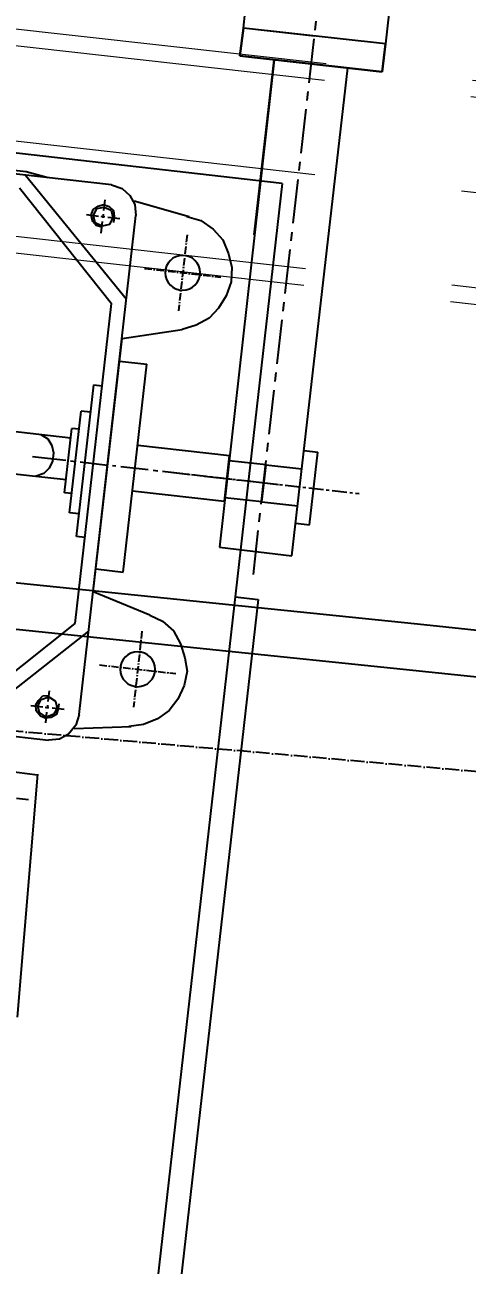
# Model space of a CAD drawing. Header units: millimetres. Extents: x -243837 to -5443, y 40 to 285140.
# Drawn here: x -117138.8 to -117043.4, y 110932.2 to 111199.6 of the extents above; entities that cross this region are included whole.
import ezdxf

# ---------------------------------------------------------------- set-up
doc = ezdxf.new("R2010")
doc.units = ezdxf.units.MM
for name, pattern in [('10326142$0$ELKABZEM', [4.001, 3, -0.5, 0.001, -0.5]), ('CENTER', [50.8, 31.75, -6.35, 6.35, -6.35]), ('PHANTOM', [63.5, 31.75, -6.35, 6.35, -6.35, 6.35, -6.35])]:
    doc.linetypes.add(name, pattern=pattern)
doc.layers.add('0-45-GRID MARKS', color=6, linetype='Continuous')
doc.layers.add('PHANTAM', color=21, linetype='PHANTOM', lineweight=0)
doc.layers.add('R-OBJECT', color=2, linetype='Continuous', lineweight=20)
doc.styles.add('KA', font='romans.shx', dxfattribs={"width": 0.7})
doc.dimstyles.new('rakesh', dxfattribs={"dimscale": 160, "dimtxt": 2.5, "dimasz": 1, "dimexe": 0.8, "dimexo": 0.8, "dimgap": 1, "dimtad": 1, "dimdec": 0, "dimzin": 0, "dimdsep": 46, "dimtxsty": 'KA', "dimblk": 'OBLIQUE', "dimcen": 1.5, "dimclrd": 1, "dimclre": 1, "dimclrt": 2, "dimadec": 0, "dimazin": 0, "dimtfac": 1, "dimtdec": 0, "dimtmove": 0, "dimatfit": 2, "dimfxl": 0, "dimtolj": 1, "dimtzin": 0, "dimlwd": -1, "dimlwe": -1, "dimarcsym": 1})

# ---------------------------------------------------------------- blocks, each defined once
blk = doc.blocks.new('_Oblique')
at = {"color": 0, "linetype": 'ByBlock', "lineweight": -2}
blk.add_line((-0.5, -0.5), (0.5, 0.5), dxfattribs=at)
blk = doc.blocks.new('*D224')
at = {"layer": 'DEFPOINTS', "color": 0, "ltscale": 10, "transparency": 16777216}
for p in [(-106760.16, 129714.92), (-190510.55, 125814.78, -169.38), (-106760.16, 110177.28)]:
    blk.add_point(p, dxfattribs=at)
at = {"layer": 'R-OBJECT', "color": 1, "ltscale": 10, "transparency": 16777216}
for p, q in [((-190510.55, 125942.78), (-190510.55, 129906.92)), ((-106760.16, 110305.28), (-106760.16, 129906.92)), ((-190510.55, 129714.92), (-106760.16, 129714.92))]:
    blk.add_line(p, q, dxfattribs=at)
at = {"layer": 'R-OBJECT', "color": 1, "ltscale": 10, "transparency": 16777216, "xscale": 160, "yscale": 160, "zscale": 160, "rotation": 180}
blk.add_blockref('_Oblique', (-190510.55, 129714.92), dxfattribs=at)
at = {"layer": 'R-OBJECT', "color": 1, "ltscale": 10, "transparency": 16777216, "xscale": 160, "yscale": 160, "zscale": 160}
blk.add_blockref('_Oblique', (-106760.16, 129714.92), dxfattribs=at)
at = {"layer": 'R-OBJECT', "color": 2, "ltscale": 10, "transparency": 16777216, "insert": (-148635.36, 130179.68), "char_height": 400, "attachment_point": 5, "style": 'KA'}
blk.add_mtext('\\A1;83750 (HORIZONTAL PULLEY CRS.)', dxfattribs=at)
blk = doc.blocks.new('A$C1B806FF8')
at = {"layer": 'PHANTAM', "ltscale": 5}
for p, q in [((-4342.63, 1520.11, 0), (-8703.53, 2009.06, 0)), ((-4342.99, 1516.53, 0), (-8703.97, 2005.49, 0)), ((-4345.01, 1496.23, 0), (-8706.5, 1985.25, 0)), ((-4347.03, 1475.93, 0), (-8709.03, 1965, 0)), ((-4347.38, 1472.35, 0), (-8709.47, 1961.43, 0))]:
    blk.add_line(p, q, dxfattribs=at)
blk = doc.blocks.new('A$C19EB56C8')
at = {"color": 0}
for p, q in [((0.77, 43.01), (0.77, 160.11)), ((121.25, 160.11), (121.25, 43.01)), ((0, 141.45), (0, 61.66)), ((0, 61.66), (0.77, 56.74)), ((0.77, 61.66), (24.87, 37.05)), ((3.63, 62.69), (26.16, 40.16)), ((118.14, 62.69), (95.6, 40.16)), ((121.25, 61.66), (96.89, 37.05)), ((129.02, 44.56), (128.76, 60.37)), ((55.96, 58.81), (55.96, 45.59)), ((65.02, 58.81), (65.02, 45.59)), ((55.96, 52.07), (56.74, 50.52)), ((64.25, 50.52), (65.02, 52.07)), ((56.74, 50.52), (58.03, 49.48)), ((58.03, 49.48), (59.59, 48.96)), ((59.59, 48.96), (61.4, 48.96)), ((61.4, 48.96), (62.96, 49.48)), ((62.96, 49.48), (64.25, 50.52)), ((6.47, 46.37), (5.7, 45.34)), ((6.22, 45.59), (5.7, 44.04)), ((7.77, 46.11), (6.22, 45.59)), ((7.77, 46.63), (6.47, 46.37)), ((9.06, 46.11), (7.77, 46.63)), ((9.33, 45.59), (7.77, 46.11)), ((9.84, 45.34), (9.06, 46.11)), ((9.84, 44.04), (9.33, 45.59)), ((67.88, 45.59), (53.89, 45.59)), ((53.89, 44.04), (53.89, 45.59)), ((67.88, 44.04), (67.88, 45.59)), ((112.96, 46.11), (111.92, 45.34)), ((112.7, 45.59), (111.92, 44.04)), ((114.25, 46.11), (112.7, 45.59)), ((113.99, 46.63), (112.96, 46.11)), ((115.29, 46.37), (113.99, 46.63)), ((115.55, 45.59), (114.25, 46.11)), ((116.33, 45.34), (115.29, 46.37)), ((116.33, 44.04), (115.55, 45.59)), ((0.77, 43.01), (1.29, 40.67)), ((5.7, 45.34), (5.18, 44.3)), ((5.18, 44.3), (5.44, 43.01)), ((5.44, 43.01), (6.22, 41.97)), ((5.7, 44.04), (6.22, 42.49)), ((9.33, 42.49), (9.84, 44.04)), ((10.1, 44.04), (9.84, 45.34)), ((72.02, 44.04), (50, 44.04)), ((50, 41.97), (50, 44.04)), ((72.02, 41.97), (72.02, 44.04)), ((111.92, 45.34), (111.66, 44.04)), ((111.92, 44.04), (112.7, 42.49)), ((115.55, 42.49), (116.33, 44.04)), ((115.55, 41.97), (116.33, 43.01)), ((116.59, 44.3), (116.33, 45.34)), ((116.33, 43.01), (116.59, 44.3)), ((120.73, 40.67), (121.25, 43.01)), ((128.76, 44.56), (181.35, 43.01)), ((1.29, 40.67), (2.59, 38.86)), ((6.22, 42.49), (7.77, 41.97)), ((6.22, 41.97), (7.51, 41.71)), ((7.51, 41.71), (8.81, 41.71)), ((7.77, 41.97), (9.33, 42.49)), ((95.6, 40.16), (26.16, 40.16)), ((44.04, 41.97), (44.04, 40.16)), ((76.95, 41.97), (44.04, 41.97)), ((76.95, 40.16), (76.95, 41.97)), ((112.7, 42.49), (114.25, 41.97)), ((113.21, 41.71), (114.25, 41.71)), ((114.25, 41.97), (115.55, 42.49)), ((114.25, 41.71), (115.55, 41.97)), ((119.43, 38.86), (120.73, 40.67)), ((2.59, 38.86), (4.4, 37.57)), ((3.63, 37.82), (5.7, 25.65)), ((4.4, 37.57), (6.73, 37.05)), ((115.03, 37.05), (117.36, 37.57)), ((118.14, 37.82), (116.33, 25.65)), ((117.36, 37.57), (119.43, 38.86)), ((115.03, 37.05), (6.73, 37.05)), ((33.42, 37.05), (30.05, 24.35)), ((88.35, 37.05), (33.42, 37.05)), ((38.34, 37.05), (38.34, 31.09)), ((83.42, 37.05), (83.42, 31.09)), ((91.97, 24.35), (88.35, 37.05)), ((83.42, 31.09), (38.34, 31.09)), ((55.96, 11.14), (55.96, 31.09)), ((65.81, 31.09), (65.81, 11.14)), ((5.7, 26.16), (6.22, 23.06)), ((28.76, 21.51), (30.05, 24.35)), ((91.97, 24.35), (93.01, 21.51)), ((115.55, 23.06), (116.33, 26.16)), ((6.22, 23.06), (7.77, 20.21)), ((26.94, 18.91), (28.76, 21.51)), ((93.01, 21.51), (94.82, 18.91)), ((113.99, 20.21), (115.55, 23.06)), ((7.77, 20.21), (9.84, 17.87)), ((24.61, 17.1), (26.94, 18.91)), ((94.82, 18.91), (97.41, 17.1)), ((111.92, 17.87), (113.99, 20.21)), ((9.84, 17.87), (12.7, 16.32)), ((12.7, 16.32), (15.54, 15.28)), ((21.76, 15.8), (24.61, 17.1)), ((97.41, 17.1), (100.26, 15.8)), ((106.22, 15.28), (109.33, 16.32)), ((109.33, 16.32), (111.92, 17.87)), ((15.54, 15.28), (18.65, 15.03)), ((18.65, 15.03), (21.76, 15.8)), ((100.26, 15.8), (103.11, 15.03)), ((103.11, 15.03), (106.22, 15.28)), ((65.81, 11.14), (55.96, 11.14)), ((57, 3.11), (57, 11.14)), ((65.02, 3.11), (65.02, 11.14)), ((65.02, 3.11), (57, 3.11))]:
    blk.add_line(p, q, dxfattribs=at)
at = {"color": 1}
for p, q in [((60.88, 53.37), (60.88, 46.11)), ((134.46, 48.45), (134.46, 45.86)), ((7.77, 47.67), (7.77, 45.08)), ((114.25, 47.67), (114.25, 45.08)), ((6.47, 44.04), (4.14, 44.04)), ((8.03, 44.04), (7.25, 44.04)), ((7.77, 44.56), (7.77, 43.78)), ((7.77, 43.01), (7.77, 40.42)), ((11.4, 44.04), (8.81, 44.04)), ((60.88, 45.08), (60.88, 44.04)), ((60.88, 43.01), (60.88, 37.05)), ((112.96, 44.04), (110.63, 44.04)), ((114.51, 44.04), (113.73, 44.04)), ((114.25, 44.56), (114.25, 43.78)), ((114.25, 43.01), (114.25, 40.42)), ((117.62, 44.04), (115.29, 44.04)), ((60.88, 36.01), (60.88, 35.24)), ((60.88, 34.2), (60.88, 28.24)), ((60.88, 27.2), (60.88, 26.16)), ((60.88, 25.13), (60.88, 19.17)), ((60.88, 18.14), (60.88, 17.1)), ((60.88, 16.06), (60.88, 10.1)), ((60.88, 9.06), (60.88, 8.03)), ((60.88, 7.25), (60.88, 0))]:
    blk.add_line(p, q, dxfattribs=at)
at = {"color": 1, "linetype": 'CENTER', "ltscale": 0.05}
for p, q in [((17.87, 33.9), (17.87, 17.39)), ((103.89, 33.9), (103.89, 17.39)), ((9.62, 25.65), (26.13, 25.65)), ((95.63, 25.65), (112.14, 25.65))]:
    blk.add_line(p, q, dxfattribs=at)
for centre in [(17.87, 25.65), (103.89, 25.65)]:
    blk.add_circle(centre, 3.75)
blk = doc.blocks.new('A$C0D930AAD')
at = {"color": 1, "linetype": 'CENTER', "ltscale": 0.3}
blk.add_line((20.73, 260.23), (20.73, 518.21), dxfattribs=at)
at = {"color": 0}
for p, q in [((5.3, 492.87), (5.33, 377.08)), ((36.16, 377), (36.24, 493.03)), ((5.33, 377.08), (36.16, 377)), ((5.33, 377.08), (36.16, 377)), ((5.38, 371.06), (5.33, 377.08)), ((5.33, 377.08), (5.38, 371.06)), ((20.75, 377.04), (36.16, 377)), ((36.16, 377), (36.21, 370.98)), ((36.21, 370.98), (36.16, 377)), ((36.16, 377), (36.21, 370.98)), ((36.21, 370.98), (5.38, 371.06)), ((5.38, 371.06), (20.79, 371.02)), ((12.91, 265.21), (12.8, 371.03)), ((20.79, 371.02), (36.21, 370.98)), ((28.8, 371), (28.67, 265.29)), ((28.79, 332.98), (28.8, 371)), ((36.21, 370.98), (33.08, 371.01)), ((9.9, 272.26), (9.88, 288.02)), ((12.88, 288.02), (9.88, 288.02)), ((12.9, 272.25), (9.9, 272.26)), ((28.67, 265.29), (12.91, 265.21))]:
    blk.add_line(p, q, dxfattribs=at)
at = {"color": 4}
for p, q in [((24.1, 344.7), (24.1, 0)), ((24.1, 344.7), (214.1, 344.7)), ((19.1, 255), (19.1, 5))]:
    blk.add_line(p, q, dxfattribs=at)
at = {"color": 3}
for p, q in [((20.73, 284.03), (12.89, 284.02)), ((20.65, 276), (12.89, 276.01)), ((24.1, 255), (19.1, 255))]:
    blk.add_line(p, q, dxfattribs=at)
at = {"color": 1, "linetype": 'CENTER', "ltscale": 0.1}
blk.add_line((41.46, 280.14), (0, 280.14), dxfattribs=at)
at = {"rotation": 270}
blk.add_blockref('A$C19EB56C8', (17.55, 341.02), dxfattribs=at)
blk = doc.blocks.new('A$C7A4F4B06')
at = {"color": 3}
blk.add_blockref('A$C0D930AAD', (-744.11, 0, -0.04), dxfattribs=at)
blk = doc.blocks.new('*D267')
at = {"layer": 'DEFPOINTS', "color": 0, "ltscale": 10, "transparency": 16777216}
for p in [(-99129.86, 285140.02), (-118071.56, 111168.15)]:
    blk.add_point(p, dxfattribs=at)
at = {"layer": 'R-OBJECT', "color": 1, "ltscale": 10, "transparency": 16777216}
blk.add_line((-117727.56, 114327.71), (-118071.56, 111168.15), dxfattribs=at)
at = {"layer": 'R-OBJECT', "color": 1, "ltscale": 10, "transparency": 16777216, "xscale": 160, "yscale": 160, "zscale": 160, "rotation": 263.7862272517605}
blk.add_blockref('_Oblique', (-118071.56, 111168.15), dxfattribs=at)
at = {"layer": 'R-OBJECT', "color": 2, "ltscale": 10, "transparency": 16777216, "insert": (-118199.45, 113319.53), "char_height": 400, "attachment_point": 5, "rotation": 83.7862, "style": 'KA'}
blk.add_mtext('\\A1;R175000', dxfattribs=at)

msp = doc.modelspace()

# ---------------------------------------------------------------- linework, layer by layer
at = {"color": 1, "linetype": '10326142$0$ELKABZEM'}
msp.add_line((-114382.11, 110805.95), (-125808.57, 111805.63), dxfattribs=at)
at = {"layer": '0-45-GRID MARKS'}
for radius in [174990, 175000, 175440, 175450]:
    msp.add_arc((-99129.86, 285140.02), radius, 257.5, 265, dxfattribs=at)

# ---------------------------------------------------------------- block references
at = {"color": 6, "xscale": -1, "rotation": 353.5219182454254}
msp.add_blockref('A$C7A4F4B06', (-117837.62, 110904.13, -199.08), dxfattribs=at)
at = {"layer": 'R-OBJECT', "ltscale": 10}
msp.add_blockref('A$C1B806FF8', (-112100.16, 109600.28), dxfattribs=at)

# ---------------------------------------------------------------- dimensions: what is measured, and where the dimension line sits
dim = msp.add_radius_dim(center=(-99129.86, 285140.02), mpoint=(-118071.56, 111168.15), dimstyle='rakesh', override={"dimexe": 1.2, "dimatfit": 3, "dimfxl": 0.18}, dxfattribs=at)
dim.commit()
dim.dimension.update_dxf_attribs({"geometry": '*D267', "text_midpoint": (-117841.57, 113280.56), "dimtype": 164})
dim = msp.add_linear_dim(base=(-106760.16, 129714.92), p1=(-190510.55, 125814.78, -169.38), p2=(-106760.16, 110177.28), text='<> (HORIZONTAL PULLEY CRS.)', dimstyle='rakesh', override={"dimexe": 1.2, "dimfxl": 0.18}, dxfattribs=at)
dim.commit()
dim.dimension.update_dxf_attribs({"geometry": '*D224', "text_midpoint": (-148635.36, 130179.68)})

doc.saveas('drawing.dxf')
